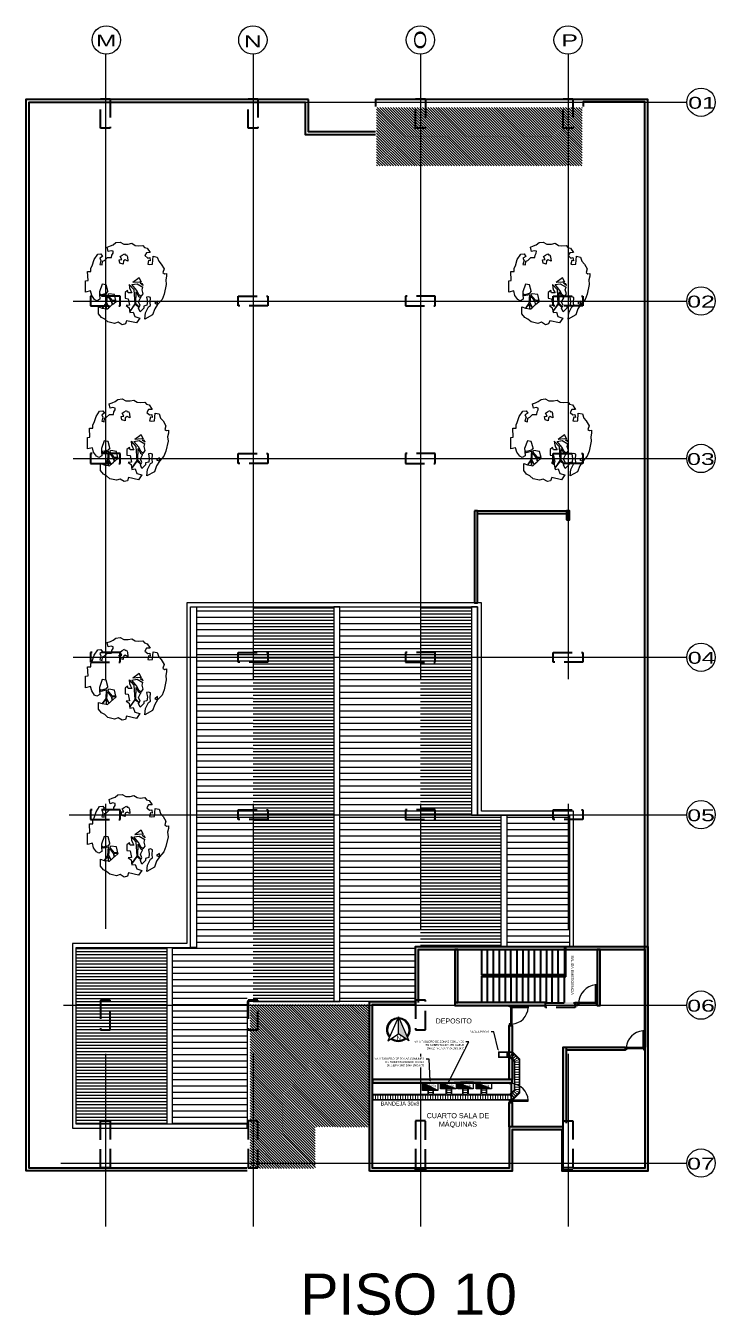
# Model space of a CAD drawing. Header units: millimetres. Extents: x -967 to 876, y -355 to 681.
# Drawn here: x 516.7 to 551.7, y -240.4 to -174.9 of the extents above; entities that cross this region are included whole.
import ezdxf
from ezdxf import colors
from ezdxf.entities.mleader import LeaderData, LeaderLine
from ezdxf.math import Vec2, Vec3

# ---------------------------------------------------------------- set-up
doc = ezdxf.new("R2010")
doc.units = ezdxf.units.MM
for name, pattern in [('Center', [50.8, 31.75, -6.35, 6.35, -6.35]), ('DASHDOT', [1, 0.5, -0.25, 0, -0.25]), ('HIDDEN', [9.525, 6.35, -3.175]), ('HIDDEN2', [4.7625, 3.175, -1.5875])]:
    doc.linetypes.add(name, pattern=pattern)
for name, color, linetype, lineweight in [('-CN-GYD-BANDEJA TIPO ESCALERA', 140, 'Continuous', 18), ('A_COLUMNAS', 8, 'Continuous', 15), ('Estructura', 8, 'Continuous', 40), ('Muro', 9, 'Continuous', 40), ('TEXTOS', 8, 'Continuous', 20), ('Textos 1', 7, 'Continuous', 25)]:
    doc.layers.add(name, color=color, linetype=linetype, lineweight=lineweight)
for name, color, linetype in [('A-HATCH CONCRETO', 8, 'Continuous'), ('A_MUEBLES FIJOS', 252, 'Continuous'), ('AMOBLAMIENTO', 8, 'Continuous'), ('CIELOS', 8, 'Continuous'), ('EJE-ESTRUCTURA', 8, 'Center'), ('NORTE', 7, 'Continuous'), ('RE60', 7, 'Continuous'), ('TB', 7, 'Continuous')]:
    doc.layers.add(name, color=color, linetype=linetype)
doc.layers.add('JCA_COTAS', color=8, linetype='Continuous', plot=False)
doc.styles.get("Standard").update_dxf_attribs({"font": 'arial.ttf'})
doc.styles.add('style2', font='arial.ttf', dxfattribs={"width": 1.5})

# ---------------------------------------------------------------- blocks, each defined once
blk = doc.blocks.new('ap-2')
for points in [[(-184.365, -96.715), (-184.25, -96.709), (-184.209, -96.782), (-184.24, -96.844), (-184.343, -96.916), (-184.457, -96.947), (-184.426, -97.071), (-184.716, -97.071), (-184.726, -97.009), (-184.954, -97.019), (-184.954, -96.936), (-185.037, -96.936), (-185.099, -96.905), (-185.254, -96.855), (-185.389, -96.763), (-185.399, -96.68), (-185.337, -96.639), (-185.295, -96.711), (-185.233, -96.68), (-185.13, -96.711), (-185.12, -96.649), (-185.213, -96.639), (-185.233, -96.587), (-185.306, -96.515), (-185.306, -96.412), (-185.367, -96.404), (-185.418, -96.373), (-185.465, -96.372), (-185.48, -96.425), (-185.461, -96.494), (-185.572, -96.521), (-185.601, -96.441), (-185.632, -96.373), (-185.685, -96.303), (-185.699, -96.195), (-185.647, -96.102), (-185.647, -95.988), (-185.668, -95.896), (-185.616, -95.813), (-185.606, -95.73), (-185.616, -95.617), (-185.564, -95.576), (-185.544, -95.503), (-185.431, -95.43), (-185.43, -95.524), (-185.357, -95.565), (-185.295, -95.493), (-185.306, -95.441), (-185.223, -95.431), (-185.233, -95.472), (-185.14, -95.493), (-185.13, -95.441), (-185.14, -95.369), (-185.34, -95.356), (-185.32, -95.251), (-185.213, -95.214), (-185.14, -95.152), (-185.016, -95.079), (-184.923, -95.11), (-184.892, -95.068), (-184.902, -95.017), (-184.83, -95.017), (-184.737, -95.037), (-184.623, -95.027), (-184.374, -95.079), (-184.24, -95.13), (-184.116, -95.244), (-184.199, -95.244), (-184.147, -95.316), (-184.116, -95.244), (-184.002, -95.316), (-183.849, -95.373), (-183.741, -95.565), (-183.901, -95.547), (-184.054, -95.471), (-184.085, -95.419), (-184.168, -95.43), (-184.292, -95.419), (-184.312, -95.471), (-184.302, -95.522), (-184.188, -95.502), (-184.095, -95.512), (-184.074, -95.595), (-184.023, -95.595), (-183.93, -95.688), (-184.023, -95.729), (-184.047, -95.713)], [(-184.678, -95.647), (-184.788, -95.708), (-184.669, -95.868)], [(-184.678, -95.647), (-184.685, -95.704), (-184.669, -95.868)], [(-184.598, -95.606), (-184.652, -95.685), (-184.648, -95.63)], [(-184.598, -95.606), (-184.602, -95.605), (-184.648, -95.63)], [(-184.619, -95.895), (-184.639, -95.763), (-184.554, -95.618)], [(-184.313, -95.655), (-184.385, -95.605), (-184.488, -95.636), (-184.554, -95.618)], [(-184.625, -95.965), (-184.533, -95.955), (-184.476, -95.932), (-184.406, -95.894), (-184.406, -95.987), (-184.468, -96.008), (-184.416, -96.069), (-184.271, -96.069), (-184.261, -95.987), (-184.095, -95.956), (-184.085, -96.038), (-184.033, -95.966), (-183.909, -95.946), (-183.919, -95.863), (-183.805, -95.822), (-183.767, -95.695), (-183.645, -95.78), (-183.702, -96.028), (-183.702, -96.028), (-183.619, -96.059), (-183.598, -96.142), (-183.661, -96.245), (-183.63, -96.338), (-183.671, -96.503), (-183.743, -96.586), (-183.743, -96.586), (-183.785, -96.668), (-183.878, -96.74), (-184.054, -96.74), (-184.023, -96.647), (-184.023, -96.646)], [(-184.625, -95.965), (-184.492, -95.843), (-184.13, -95.823)], [(-184.313, -95.655), (-184.359, -95.717), (-184.469, -95.772), (-184.619, -95.895)], [(-184.053, -95.708), (-184.139, -95.793), (-184.435, -95.789), (-184.321, -95.726), (-184.29, -95.671)], [(-184.053, -95.708), (-184.085, -95.688), (-184.178, -95.729), (-184.281, -95.677), (-184.29, -95.671)], [(-184.13, -95.823), (-183.939, -95.951)], [(-184.12, -95.809), (-184.047, -95.713)], [(-183.93, -95.949), (-184.12, -95.809)], [(-185.333, -96.19), (-185.369, -96.14), (-185.403, -96.079), (-185.373, -96.064), (-185.377, -96.03), (-185.325, -96.009), (-185.216, -95.999), (-185.251, -96.068), (-185.22, -96.112), (-185.14, -96.119), (-185.166, -96.199), (-185.252, -96.215), (-185.256, -96.146), (-185.333, -96.19)], [(-184.212, -96.3), (-184.366, -96.338), (-184.385, -96.482), (-184.386, -96.483)], [(-184.212, -96.3), (-184.221, -96.394), (-184.356, -96.508), (-184.386, -96.483)], [(-184.111, -96.39), (-184.194, -96.296), (-184.203, -96.298)], [(-184.111, -96.39), (-184.198, -96.398), (-184.203, -96.298)], [(-184.459, -96.504), (-184.617, -96.549), (-184.633, -96.647), (-184.435, -96.718), (-184.382, -96.716)], [(-184.459, -96.504), (-184.395, -96.544), (-184.36, -96.67), (-184.382, -96.716)], [(-184.365, -96.715), (-184.34, -96.678), (-184.368, -96.548), (-184.15, -96.56), (-184.023, -96.646)], [(-184.037, -96.473), (-184.15, -96.532), (-184.324, -96.516), (-184.186, -96.414), (-184.102, -96.4)], [(-184.006, -96.537), (-184.123, -96.532), (-184.032, -96.479)], [(-184.021, -96.639), (-184.123, -96.552), (-184.007, -96.549)], [(-184.037, -96.473), (-184.102, -96.4)], [(-184.006, -96.537), (-184.002, -96.513), (-184.032, -96.479)], [(-184.021, -96.639), (-184.007, -96.549)]]:
    blk.add_lwpolyline(points)
blk = doc.blocks.new('estructura cubiertas')
at = {"layer": 'EJE-ESTRUCTURA'}
for p, q in [((2115, -5855.354), (2115, -5914.914)), ((2122.5, -5855.354), (2122.5, -5914.914)), ((2131, -5855.354), (2131, -5914.914)), ((2138.498, -5855.354), (2138.498, -5914.914)), ((2138.498, -5855.354), (2138.498, -5914.914)), ((2113.405, -5857.799), (2144.533, -5857.799)), ((2113.363, -5867.899), (2144.533, -5867.899)), ((2113.363, -5875.899), (2144.533, -5875.899)), ((2113.363, -5885.999), (2144.533, -5885.999)), ((2113.163, -5893.999), (2144.533, -5893.999)), ((2112.87, -5903.674), (2144.533, -5903.674)), ((2112.731, -5911.699), (2144.533, -5911.699))]:
    blk.add_line(p, q, dxfattribs=at)
at = {"layer": 'Estructura', "linetype": 'HIDDEN2', "ltscale": 0.3}
for points in [[(2115.25, -5859.124), (2114.75, -5859.124), (2114.75, -5857.624), (2115.25, -5857.624)], [(2122.75, -5859.124), (2122.25, -5859.124), (2122.25, -5857.624), (2122.75, -5857.624)], [(2131.25, -5859.124), (2130.75, -5859.124), (2130.75, -5857.624), (2131.25, -5857.624)], [(2138.748, -5859.124), (2138.248, -5859.124), (2138.248, -5857.624), (2138.748, -5857.624)], [(2114.25, -5867.649), (2114.25, -5868.149), (2115.75, -5868.149), (2115.75, -5867.649)], [(2123.25, -5867.649), (2123.25, -5868.149), (2121.75, -5868.149), (2121.75, -5867.649)], [(2130.25, -5867.649), (2130.25, -5868.149), (2131.75, -5868.149), (2131.75, -5867.649)], [(2139.248, -5867.649), (2139.248, -5868.149), (2137.748, -5868.149), (2137.748, -5867.649)], [(2114.25, -5875.649), (2114.25, -5876.149), (2115.75, -5876.149), (2115.75, -5875.649)], [(2123.25, -5875.649), (2123.25, -5876.149), (2121.75, -5876.149), (2121.75, -5875.649)], [(2130.25, -5875.649), (2130.25, -5876.149), (2131.75, -5876.149), (2131.75, -5875.649)], [(2139.248, -5875.649), (2139.248, -5876.149), (2137.748, -5876.149), (2137.748, -5875.649)], [(2114.25, -5885.749), (2114.25, -5886.249), (2115.75, -5886.249), (2115.75, -5885.749)], [(2123.25, -5885.749), (2123.25, -5886.249), (2121.75, -5886.249), (2121.75, -5885.749)], [(2130.25, -5885.749), (2130.25, -5886.249), (2131.75, -5886.249), (2131.75, -5885.749)], [(2139.248, -5885.749), (2139.248, -5886.249), (2137.748, -5886.249), (2137.748, -5885.749)], [(2114.25, -5893.749), (2114.25, -5894.249), (2115.75, -5894.249), (2115.75, -5893.749)], [(2123.25, -5893.749), (2123.25, -5894.249), (2121.75, -5894.249), (2121.75, -5893.749)], [(2130.25, -5893.749), (2130.25, -5894.249), (2131.75, -5894.249), (2131.75, -5893.749)], [(2139.248, -5893.749), (2139.248, -5894.249), (2137.748, -5894.249), (2137.748, -5893.749)], [(2115.25, -5904.924), (2115.25, -5903.424), (2114.75, -5903.424), (2114.75, -5904.924)], [(2122.75, -5904.924), (2122.75, -5903.424), (2122.25, -5903.424), (2122.25, -5904.924)], [(2131.25, -5904.924), (2131.25, -5903.424), (2130.75, -5903.424), (2130.75, -5904.924)], [(2137.353, -5903.556), (2138.853, -5903.556), (2138.853, -5903.791), (2137.353, -5903.791)], [(2115.25, -5909.549), (2115.25, -5911.949), (2114.75, -5911.949), (2114.75, -5909.549)], [(2122.25, -5909.549), (2122.25, -5911.949), (2122.75, -5911.949), (2122.75, -5909.549)], [(2130.75, -5909.549), (2130.75, -5911.949), (2131.25, -5911.949), (2131.25, -5909.549)], [(2138.248, -5911.949), (2138.248, -5909.549), (2138.748, -5909.549), (2138.748, -5911.949)]]:
    blk.add_lwpolyline(points, close=True, dxfattribs=at)
at = {"layer": 'JCA_COTAS', "linetype": 'Continuous'}
for centre in [(2115.048, -5854.634), (2122.49, -5854.634), (2131, -5854.634), (2138.501, -5854.634), (2145.253, -5857.799), (2145.253, -5867.899), (2145.253, -5875.899), (2145.253, -5885.999), (2145.253, -5893.999), (2145.253, -5903.674), (2145.253, -5911.699)]:
    blk.add_circle(centre, 0.72, dxfattribs=at)
at = {"layer": 'JCA_COTAS', "linetype": 'Continuous', "style": 'style2', "width": 1.5}
for s, height, rotation, p in [('M', 0.603, 0.02931, (2114.513, -5854.964)), ('N', 0.603, 0.02931, (2122.032, -5855.005)), ('O', 0.603, 90.02931, (2131.289, -5855.124)), ('P', 0.603, 0.02931, (2138.156, -5854.954)), ('01', 0.6031, 0.02931, (2144.602, -5858.129)), ('02', 0.6031, 0.02931, (2144.549, -5868.229)), ('03', 0.6031, 0.02931, (2144.542, -5876.229)), ('04', 0.6031, 0.02931, (2144.58, -5886.329)), ('05', 0.6031, 0.02931, (2144.552, -5894.329)), ('06', 0.6031, 0.02931, (2144.551, -5904.004)), ('07', 0.6031, 0.02931, (2144.545, -5912.029))]:
    blk.add_text(s, height=height, rotation=rotation, dxfattribs=at).set_placement(p)
blk = doc.blocks.new('A$C0e50cede')
at = {"layer": 'A-HATCH CONCRETO'}
h = blk.add_hatch(dxfattribs=at)
h.set_pattern_fill('ANSI31', color=256, scale=0.03, angle=228.084, style=0)
h.set_pattern_definition([(315, (761.06406, 1211.68237), (0.067351921, 0.067351921), [])])
h.paths.add_polyline_path([(28.253, 56.854), (28.253, 53.879), (17.817, 53.879), (17.817, 56.854)])
at = {"layer": 'A-HATCH CONCRETO', "ltscale": 0.01}
h = blk.add_hatch(dxfattribs=at)
h.set_pattern_fill('ANSI31', color=256, scale=0.1, angle=135)
h.set_pattern_definition([(180, (-2328.73747, 5989.79684), (-3e-17, -0.3175), [])])
h.paths.add_polyline_path([(7.459, 5.185), (11.244, 5.185), (11.244, 11.745), (11.544, 11.745), (11.544, 31.477), (8.671, 31.448), (8.672, 14.169), (7.458, 14.17)])
h = blk.add_hatch(dxfattribs=at)
h.set_pattern_fill('ANSI31', color=256, scale=0.05, angle=135)
h.set_pattern_definition([(180, (-2317.75272, 5989.79613), (-1e-17, -0.15875), [])])
h.paths.add_polyline_path([(11.545, 11.422), (15.649, 11.422), (15.648, 31.476), (11.544, 31.476)])
h = blk.add_hatch(dxfattribs=at)
h.set_pattern_fill('ANSI31', color=256, scale=0.1, angle=135)
h.set_pattern_definition([(180, (-2297.22325, 5989.79684), (-3e-17, -0.3175), [])])
h.paths.add_polyline_path([(15.949, 11.423), (19.794, 11.423), (19.796, 14.227), (20.047, 14.227), (20.043, 31.476), (15.948, 31.477)])
h = blk.add_hatch(dxfattribs=at)
h.set_pattern_fill('ANSI31', color=256, scale=0.05, angle=135)
h.set_pattern_definition([(180, (-2310.95681, 5989.79684), (-1e-17, -0.15875), [])])
h.paths.add_polyline_path([(20.044, 14.226), (24.138, 14.226), (24.139, 20.898), (22.645, 20.898), (22.645, 31.476), (20.044, 31.477)])
h = blk.add_hatch(dxfattribs=at)
h.set_pattern_fill('ANSI31', color=256, scale=0.1, angle=135)
h.set_pattern_definition([(180, (-2290.2291, 5989.79684), (-3e-17, -0.3175), [])])
h.paths.add_polyline_path([(24.44, 14.225), (27.618, 14.224), (27.615, 20.897), (24.437, 20.898)])
h = blk.add_hatch(dxfattribs=at)
h.set_pattern_fill('ANSI31', color=256, scale=0.05, angle=135)
h.set_pattern_definition([(180, (-2325.1799, 5972.49), (-1e-17, -0.15875), [])])
h.paths.add_polyline_path([(2.566, 5.184), (7.159, 5.184), (7.158, 14.17), (2.564, 14.17)])
h = blk.add_hatch(color=256, dxfattribs=at)
h.dxf.hatch_style = 1
h.paths.add_polyline_path([(31.595, 14.224), (19.796, 14.224), (19.794, 11.423), (17.452, 11.423), (17.452, 2.803), (24.696, 2.803), (24.696, 4.899), (27.241, 4.899), (27.241, 2.798), (31.595, 2.798)])
h.paths.add_polyline_path([(31.445, 2.948), (27.791, 2.948), (27.791, 2.848), (27.291, 2.848), (27.291, 5.049), (24.546, 5.049), (24.546, 2.953), (20.294, 2.953), (20.294, 2.849), (19.794, 2.848), (19.794, 2.953), (17.602, 2.953), (17.602, 11.273), (19.794, 11.273), (19.794, 11.373), (19.944, 11.373), (19.946, 14.074), (29.027, 14.074), (29.027, 11.221), (29.179, 11.221), (29.179, 14.074), (31.445, 14.074)], flags=16)
h.paths.add_polyline_path([(27.791, 9.972), (27.791, 8.953), (27.791, 8.8), (18.04, 8.8), (18.04, 8.953), (27.639, 8.953), (27.639, 9.972)], flags=0)
h.paths.add_polyline_path([(26.396, 11.374), (26.396, 11.221), (21.791, 11.221), (21.791, 11.374), (21.791, 13.877), (21.943, 13.877), (21.943, 11.374)], flags=0)
h.paths.add_polyline_path([(31.333, 7.105), (31.333, 6.953), (28.691, 6.953), (28.691, 7.105)], flags=0)
h.paths.add_polyline_path([(27.791, 7.102), (27.791, 5.248), (27.639, 5.248), (27.639, 7.102)], flags=0)
h = blk.add_hatch(color=256, dxfattribs=at)
h.dxf.hatch_style = 1
h.paths.add_polyline_path([(28.021, 11.221), (28.021, 11.374), (21.791, 11.374), (21.791, 11.221)])
h.paths.add_polyline_path([(21.943, 14.074), (21.791, 14.074), (21.791, 11.374), (21.943, 11.374)])
h.paths.add_polyline_path([(17.602, 7.453), (17.602, 7.3), (24.698, 7.3), (24.698, 7.453)])
h.paths.add_polyline_path([(24.698, 7.453), (24.546, 7.453), (24.546, 10.213), (24.698, 10.213)])
h.paths.add_polyline_path([(30.437, 9.105), (30.437, 8.953), (27.444, 8.953), (27.444, 5.248), (27.291, 5.248), (27.291, 9.105)])
h.paths.add_polyline_path([(24.698, 5.049), (24.546, 5.049), (24.546, 6.3), (24.698, 6.3)])
at = {"layer": 'A-HATCH CONCRETO'}
h = blk.add_hatch(dxfattribs=at)
h.set_pattern_fill('ANSI31', color=256, scale=0.03, angle=228.084, style=0)
h.set_pattern_definition([(315, (750.21317, 1166.05122), (0.067351921, 0.067351921), [])])
h.paths.add_polyline_path([(17.452, 11.273), (17.452, 5.047), (14.703, 5.048), (14.706, 2.941), (11.395, 2.94), (11.394, 11.273)])
at = {"layer": 'A_MUEBLES FIJOS', "linetype": 'HIDDEN'}
for points in [[(28.925, 11.374), (28.976, 11.374), (28.976, 12.272), (28.925, 12.272)], [(24.685, 11.108), (24.685, 11.165), (25.522, 11.165), (25.522, 11.108)], [(31.332, 9.092), (31.388, 9.092), (31.388, 9.929), (31.332, 9.929)], [(24.685, 6.414), (24.685, 6.357), (25.522, 6.357), (25.522, 6.414)]]:
    blk.add_lwpolyline(points, close=True, dxfattribs=at)
at = {"layer": 'A_MUEBLES FIJOS'}
for centre, radius, start, end in [((29.061, 11.295), 0.987, 97.89449, 175.43143), ((24.614, 11.178), 0.91, 274.45777, 355.59559), ((31.402, 9.021), 0.91, 94.40441, 175.54223), ((24.614, 6.344), 0.91, 4.40441, 85.54223)]:
    blk.add_arc(centre, radius, start, end, dxfattribs=at)
at = {"layer": 'AMOBLAMIENTO'}
for points in [[(24.628, 11.165), (24.628, 11.15), (24.559, 11.15), (24.559, 11.207), (24.685, 11.207), (24.685, 11.165)], [(24.671, 11.221), (24.671, 11.207), (24.573, 11.207), (24.573, 11.221)], [(28.027, 11.361), (28.039, 11.361), (28.039, 11.274), (28.027, 11.274)], [(28.077, 11.323), (28.09, 11.323), (28.09, 11.261), (28.039, 11.261), (28.039, 11.374), (28.077, 11.374)], [(28.976, 11.323), (28.963, 11.323), (28.963, 11.261), (29.014, 11.261), (29.014, 11.374), (28.976, 11.374)], [(29.027, 11.361), (29.014, 11.361), (29.014, 11.274), (29.027, 11.274)], [(24.628, 10.27), (24.628, 10.284), (24.559, 10.284), (24.559, 10.228), (24.685, 10.228), (24.685, 10.27)], [(24.671, 10.213), (24.671, 10.228), (24.573, 10.228), (24.573, 10.213)], [(30.437, 9.078), (30.451, 9.078), (30.451, 8.98), (30.437, 8.98)], [(30.494, 9.035), (30.508, 9.035), (30.508, 8.966), (30.451, 8.966), (30.451, 9.092), (30.494, 9.092)], [(31.388, 9.035), (31.374, 9.035), (31.374, 8.966), (31.431, 8.966), (31.431, 9.092), (31.388, 9.092)], [(31.445, 9.078), (31.431, 9.078), (31.431, 8.98), (31.445, 8.98)], [(24.628, 7.251), (24.628, 7.237), (24.559, 7.237), (24.559, 7.294), (24.685, 7.294), (24.685, 7.251)], [(24.671, 7.308), (24.671, 7.294), (24.573, 7.294), (24.573, 7.308)], [(24.628, 6.357), (24.628, 6.371), (24.559, 6.371), (24.559, 6.314), (24.685, 6.314), (24.685, 6.357)], [(24.671, 6.3), (24.671, 6.314), (24.573, 6.314), (24.573, 6.3)]]:
    blk.add_lwpolyline(points, dxfattribs=at)
for points in [[(24.628, 11.165), (24.685, 11.165), (24.685, 10.27), (24.628, 10.27)], [(28.976, 11.323), (28.976, 11.374), (28.077, 11.374), (28.077, 11.323)], [(31.388, 9.035), (31.388, 9.092), (30.494, 9.092), (30.494, 9.035)], [(24.628, 6.357), (24.685, 6.357), (24.685, 7.251), (24.628, 7.251)]]:
    blk.add_lwpolyline(points, close=True, dxfattribs=at)
at = {"layer": 'CIELOS', "ltscale": 0.01}
for points in [[(11.244, 5.185), (2.565, 5.185), (2.565, 14.17), (8.371, 14.17), (8.371, 31.477), (22.945, 31.477), (22.945, 20.898), (27.617, 20.898), (27.616, 14.224), (27.816, 14.224), (27.817, 21.098), (23.145, 21.098), (23.145, 31.677), (8.171, 31.677), (8.171, 14.37), (2.365, 14.37), (2.365, 4.985), (11.244, 4.985), (11.244, 5.185)], [(7.158, 14.17), (7.159, 5.185)], [(7.459, 5.185), (7.458, 14.17)], [(27.616, 14.224), (19.796, 14.227), (19.794, 11.423), (11.244, 11.422), (11.244, 5.185)]]:
    blk.add_lwpolyline(points, dxfattribs=at)
for points in [[(8.371, 31.477), (8.671, 31.477), (8.672, 14.169), (8.372, 14.169)], [(15.949, 31.476), (15.649, 31.476), (15.649, 11.422), (15.949, 11.422)], [(22.945, 31.476), (22.645, 31.476), (22.645, 20.898), (22.945, 20.898)], [(24.139, 20.898), (24.439, 20.898), (24.438, 14.226), (24.138, 14.226)]]:
    blk.add_lwpolyline(points, close=True, dxfattribs=at)
at = {"layer": 'Muro', "linetype": 'HIDDEN'}
for p, q in [((23.141, 14.074), (23.141, 12.774)), ((23.441, 14.074), (23.441, 12.774)), ((23.741, 14.074), (23.741, 12.774)), ((24.041, 14.074), (24.041, 12.774)), ((24.341, 14.074), (24.341, 12.774)), ((24.641, 12.774), (24.641, 14.074)), ((24.941, 14.074), (24.941, 12.774)), ((25.241, 14.074), (25.241, 12.774)), ((25.541, 14.074), (25.541, 12.774)), ((25.841, 12.774), (25.841, 14.074)), ((26.141, 14.074), (26.141, 12.774)), ((26.441, 14.074), (26.441, 12.774)), ((26.741, 14.074), (26.741, 12.774)), ((27.041, 12.774), (27.041, 14.074)), ((27.377, 12.724), (27.377, 14.222)), ((27.427, 12.674), (27.427, 14.222)), ((27.427, 12.674), (23.119, 12.674)), ((27.341, 12.774), (23.138, 12.774)), ((23.141, 12.674), (23.141, 11.374)), ((27.377, 12.724), (23.144, 12.725)), ((23.441, 12.674), (23.441, 11.374)), ((23.741, 12.674), (23.741, 11.374)), ((24.041, 12.674), (24.041, 11.374)), ((24.041, 12.674), (24.041, 11.374)), ((24.341, 12.674), (24.341, 11.374)), ((24.641, 12.674), (24.641, 11.374)), ((24.941, 11.374), (24.941, 12.674)), ((25.241, 11.374), (25.241, 12.674)), ((25.541, 11.374), (25.541, 12.674)), ((25.841, 12.674), (25.841, 11.374)), ((26.141, 11.374), (26.141, 12.674)), ((26.441, 11.374), (26.441, 12.674)), ((26.741, 11.374), (26.741, 12.674)), ((27.041, 12.674), (27.042, 11.373)), ((27.341, 12.674), (27.341, 11.374))]:
    blk.add_line(p, q, dxfattribs=at)
at = {"layer": 'Muro'}
for points in [[(14.359, 57.254), (0, 57.254), (0, 2.829), (11.245, 2.83)], [(17.767, 55.458), (14.209, 55.458), (14.209, 57.104), (0.15, 57.104), (0.15, 2.979), (11.245, 2.98)], [(17.767, 55.608), (14.359, 55.608), (14.359, 57.254)], [(31.595, 9.098), (31.595, 57.254), (17.767, 57.254), (17.767, 56.904)], [(31.445, 9.098), (31.445, 57.132), (28.303, 57.132), (28.303, 56.904)]]:
    blk.add_lwpolyline(points, dxfattribs=at)
for points in [[(22.794, 36.353), (22.795, 31.677), (22.945, 31.677), (22.944, 36.353)], [(22.945, 36.353), (27.466, 36.353), (27.466, 36.203), (22.945, 36.203)], [(27.466, 35.903), (27.616, 35.903), (27.616, 36.353), (27.466, 36.353)]]:
    blk.add_lwpolyline(points, close=True, dxfattribs=at)
at = {"layer": 'Muro', "ltscale": 0.01}
for points in [[(17.452, 2.803), (17.452, 11.423), (19.794, 11.423), (19.796, 14.224), (31.595, 14.224), (31.595, 2.798), (27.241, 2.798), (27.241, 4.899), (24.696, 4.899), (24.696, 2.803)], [(29.179, 14.074), (29.027, 14.074), (29.027, 11.221), (29.179, 11.221)], [(27.896, 11.221), (27.896, 11.374), (28.021, 11.374), (28.021, 11.221)], [(24.698, 7.453), (24.546, 7.453), (24.546, 10.213), (24.698, 10.213)], [(17.602, 7.453), (17.602, 7.3), (24.698, 7.3), (24.698, 7.453)], [(24.698, 5.049), (24.546, 5.049), (24.546, 6.3), (24.698, 6.3)]]:
    blk.add_lwpolyline(points, close=True, dxfattribs=at)
for points in [[(19.944, 11.373), (19.946, 14.074), (31.445, 14.074), (31.445, 2.948), (27.791, 2.948)], [(21.791, 11.374), (21.943, 11.374), (21.943, 14.074), (21.791, 14.074)], [(21.791, 14.074), (21.791, 11.221), (26.396, 11.221)], [(27.791, 2.848), (27.291, 2.848), (27.291, 5.049), (24.546, 5.049), (24.546, 2.953), (20.294, 2.953), (20.294, 2.849), (19.794, 2.848), (19.794, 2.953), (17.602, 2.953), (17.602, 11.273), (19.794, 11.273), (19.794, 11.373)], [(26.396, 11.374), (21.791, 11.374)], [(27.291, 5.248), (27.291, 9.105), (27.444, 9.105), (27.444, 5.248)], [(27.444, 9.105), (30.437, 9.105), (30.437, 8.953), (27.444, 8.953)]]:
    blk.add_lwpolyline(points, dxfattribs=at)
at = {"layer": 'JCA_COTAS', "xscale": 2, "yscale": 2, "zscale": 2, "rotation": 270.0000001197043}
for p in [(197.178, -321.389), (218.675, -321.389), (197.277, -329.355), (218.774, -329.355), (197.178, -341.484), (197.277, -349.45)]:
    blk.add_blockref('ap-2', p, dxfattribs=at)
at = {"layer": 'Muro', "linetype": 'HIDDEN'}
blk.add_blockref('estructura cubiertas', (-2110.957, 5914.914), dxfattribs=at)
blk = doc.blocks.new('TB')
at = {"layer": 'TB'}
h = blk.add_hatch(color=256, dxfattribs=at)
h.dxf.hatch_style = 1
h.paths.add_polyline_path([(0.156, 0), (-0.156, 0.156), (-0.156, 0)])
blk.add_lwpolyline([(-0.156, 0.156), (0.156, 0.156), (0.156, 0), (-0.156, 0)], close=True, dxfattribs=at)
blk.add_lwpolyline([(0.156, 0), (-0.156, 0.156)], dxfattribs=at)
blk = doc.blocks.new('A$Cf847e5f9')
h = blk.add_hatch(color=256)
h.dxf.hatch_style = 1
h.paths.add_polyline_path([(-0.9, 0.9), (-0.5, 2, -0.58483), (6.6, 18), (7.1, 19.1, 0.618991)])
h.paths.add_polyline_path([(15.6, 2), (16.1, 0.9, 0.618991), (8.1, 19.1), (8.5, 18, -0.58483)])
at = {"true_color": 0x636466}
h = blk.add_hatch(color=251, dxfattribs=at)
h.dxf.hatch_style = 1
h.paths.add_polyline_path([(7.6, 4.1), (17.6, -2.4), (7.6, 20.2)])
h = blk.add_hatch(color=256)
h.dxf.hatch_style = 1
h.paths.add_polyline_path([(1.4, 0.1), (0.5, -0.5, 0.361596), (14.7, -0.5), (13.8, 0.1, -0.344197)])
for points in [[(-2.4, -2.4), (7.6, 4.1)], [(17.6, -2.4), (7.6, 4.1)]]:
    blk.add_lwpolyline(points)
at = {"layer": 'NORTE'}
for q in [(-2.4, -2.4), (17.6, -2.4)]:
    blk.add_line((7.6, 20.2), q, dxfattribs=at)
blk.add_lwpolyline([(7.6, 4.1), (7.6, 20.2)], dxfattribs=at)
for radius, start, end in [(11.1, 92.5879, 219.6164), (10.1, 95.4614, 216.7429), (11.1, 320.3836, 87.4121), (10.1, 323.2571, 84.5386), (10.1, 232.0134, 307.9866), (11.1, 230.2404, 309.7596)]:
    blk.add_arc((7.6, 8), radius, start, end, dxfattribs=at)
at = {"layer": 'NORTE', "insert": (5.9, 2.4), "char_height": 4, "attachment_point": 1}
blk.add_mtext_dynamic_manual_height_columns('N', width=1.323, gutter_width=12.5, heights=[0], dxfattribs=at)

msp = doc.modelspace()

# ---------------------------------------------------------------- hatches: boundary and pattern name
at = {"layer": '-CN-GYD-BANDEJA TIPO ESCALERA'}
h = msp.add_hatch(dxfattribs=at)
h.set_pattern_fill('ANSI31', color=1, scale=0.04, angle=-45)
h.set_pattern_definition([(360, (764.30833, 286.41332), (2e-17, 0.127), [])])
h.paths.add_polyline_path([(541.523, -229.001), (541.743, -229.001), (541.743, -227.515), (541.523, -227.515)])
h = msp.add_hatch(dxfattribs=at)
h.set_pattern_fill('ANSI31', color=1, scale=0.04, angle=45)
h.set_pattern_definition([(90, (764.30833, 286.41332), (-0.127, 2e-17), [])])
h.paths.add_polyline_path([(534.327, -229.23), (534.327, -229.45), (541.295, -229.45), (541.295, -229.23)])
h = msp.add_hatch(dxfattribs=at)
h.set_pattern_fill('ANSI31', color=1, scale=0.04, angle=-45)
h.paths.add_polyline_path([(537.357, -228.913), (537.138, -228.913), (537.138, -229.19), (537.357, -229.19)])
h.paths.add_polyline_path([(538.282, -228.913), (538.062, -228.913), (538.062, -229.19), (538.282, -229.19)])
h.paths.add_polyline_path([(539.124, -228.913), (538.904, -228.913), (538.904, -229.19), (539.124, -229.19)])
h = msp.add_hatch(dxfattribs=at)
h.set_pattern_fill('ANSI31', color=1, scale=0.04, angle=-45)
h.paths.add_polyline_path([(540.061, -228.913), (539.841, -228.913), (539.841, -229.19), (540.061, -229.19)])

# ---------------------------------------------------------------- linework, layer by layer
at = {"layer": '-CN-GYD-BANDEJA TIPO ESCALERA', "lineweight": 13}
for p, q in [((541.153, -227.052, 0), (541.153, -227.027, 0)), ((541.153, -227.327, 0), (541.153, -227.302, 0)), ((541.295, -227.287, 0), (541.386, -227.067, 0))]:
    msp.add_line(p, q, dxfattribs=at)
at = {"layer": '-CN-GYD-BANDEJA TIPO ESCALERA', "color": 1}
for p, q in [((541.523, -227.515, 0), (541.743, -227.424, 0)), ((541.295, -229.23, 0), (541.386, -229.45, 0)), ((541.523, -229.001, 0), (541.743, -229.092, 0))]:
    msp.add_line(p, q, dxfattribs=at)
at = {"layer": '-CN-GYD-BANDEJA TIPO ESCALERA', "color": 1, "elevation": 0}
for points in [[(541.224, -227.287), (541.224, -227.067)], [(541.352, -227.344), (541.482, -227.163)], [(541.565, -227.246), (541.409, -227.401)], [(541.653, -227.335), (541.468, -227.46)], [(534.327, -229.23), (534.327, -229.45)], [(537.098, -228.991), (537.098, -229.19)], [(537.138, -228.992), (537.138, -229.19)], [(537.138, -229.19), (537.357, -229.19)], [(537.357, -228.991), (537.357, -229.19)], [(537.397, -228.992), (537.397, -229.19)], [(538.022, -229.19), (537.397, -229.19)], [(538.022, -228.914), (538.022, -229.19)], [(538.062, -228.914), (538.062, -229.19)], [(538.282, -229.19), (538.062, -229.19)], [(538.282, -228.913), (538.282, -229.19)], [(538.322, -228.913), (538.322, -229.19)], [(538.864, -229.19), (538.322, -229.19)], [(538.864, -228.914), (538.864, -229.19)], [(538.904, -228.914), (538.904, -229.19)], [(539.124, -229.19), (538.904, -229.19)], [(539.124, -228.913), (539.124, -229.19)], [(539.164, -228.913), (539.164, -229.19)], [(539.801, -229.19), (539.164, -229.19)], [(539.801, -228.913), (539.801, -229.19)], [(539.841, -228.913), (539.841, -229.19)], [(540.061, -229.19), (539.841, -229.19)], [(540.061, -228.912), (540.061, -229.19)], [(540.101, -228.912), (540.101, -229.19)], [(541.35, -229.174), (541.481, -229.354)], [(541.409, -229.115), (541.565, -229.271)], [(541.646, -229.189), (541.469, -229.056)]]:
    msp.add_lwpolyline(points, dxfattribs=at)

# ---------------------------------------------------------------- block references
at = {"layer": 'NORTE', "xscale": 0.05402703894158428, "yscale": 0.05402703894158428, "zscale": 0.5402703894158427}
msp.add_blockref('A$Cf847e5f9', (535.196, -226.339), dxfattribs=at)
at = {"layer": 'TB', "xscale": 2.5, "zscale": 1.5}
for p, yscale in [((537.23, -228.991, 0), 2.5), ((538.146, -228.913, 0), 2), ((539.02, -228.913, 0), 2), ((539.95, -228.913, 0), 2)]:
    msp.add_blockref('TB', p, dxfattribs=dict(at, yscale=yscale))

# ---------------------------------------------------------------- texts
at = {"layer": 'A_COLUMNAS', "linetype": 'DASHDOT', "ltscale": 30, "insert": (544.515, -221.242), "char_height": 0.13, "attachment_point": 1, "rotation": 270}
msp.add_mtext_dynamic_manual_height_columns('\\pxqc;{\\H1.0417x;SALIDA EMERGENCIA}', width=3.7909, gutter_width=2.5, heights=[0], dxfattribs=at)
at = {"layer": 'A_COLUMNAS', "linetype": 'DASHDOT', "ltscale": 30, "insert": (536.738, -230.145), "char_height": 0.25, "attachment_point": 1}
msp.add_mtext_dynamic_manual_height_columns('\\pxqc;{\\H1.0417x;CUARTO SALA DE MÁQUINAS}', width=3.7909, gutter_width=2.5, heights=[0], dxfattribs=at)
at = {"layer": 'RE60', "insert": (521.263, -234.83), "char_height": 2, "attachment_point": 1}
msp.add_mtext_dynamic_manual_height_columns('\\pxqc;{\\H1.0417x;\\C6;\\P\\C256;PISO 10}', width=29.72935, gutter_width=2.5, heights=[0], dxfattribs=at)
at = {"layer": 'TEXTOS'}
msp.add_text('DEPOSITO', height=0.2537, rotation=0.06686, dxfattribs=at).set_placement((537.509, -225.593))
at = {"layer": 'Textos 1', "color": 42, "true_color": 0xdd8108, "char_height": 0.07, "attachment_point": 1}
for s, insert in [('\\pxqc;{\\fArial|b1|i0|c0|p34;TABLERO CUARTO DE MAQUINAS}', (536.814, -228.623, 0)), ('\\pxqc;{\\fArial|b1|i0|c0|p34;TABLERO ASCENSOR}', (537.725, -228.623, 0)), ('\\pxqc;{\\fArial|b1|i0|c0|p34;TABLERO ASCENSOR}', (538.603, -228.623, 0)), ('\\pxqc;{\\fArial|b1|i0|c0|p34;TABLERO ASCENSOR}', (539.524, -228.623, 0))]:
    msp.add_mtext_dynamic_manual_height_columns(s, width=0.84085, gutter_width=0.325, heights=[0], dxfattribs=dict(at, insert=insert))
at = {"layer": 'Textos 1', "insert": (534.705, -229.564), "char_height": 0.2, "width": 4.25953, "attachment_point": 1}
msp.add_mtext('BANDEJA 30x8 ', dxfattribs=at)

# ---------------------------------------------------------------- next in the draw order: leaders
at = {"color": 7, "lineweight": 0}
ml = msp.add_multileader_mtext('Standard', dxfattribs=at)
ml.set_content('BAJA A PISO 9', color=7)
ml.set_leader_properties()
ml.build(insert=Vec2(0, 0))
ml.multileader.update_dxf_attribs({"arrow_head_size": 0.1})
ctx = ml.context
ctx.base_point, ctx.char_height, ctx.arrow_head_size, ctx.landing_gap_size, ctx.plane_origin = Vec3(539.16, -226.016, 0), 0.1, 0.1, 0.1, Vec3(544.215, -220.444, 0)
ctx.text_align_type = 2
notes = []
notes.append((ctx, [(1, (1, 1, 0), (540.462, -226.016, 0), (-1, 0), 0.148, [(0, [(540.693, -227.027, 0)], 0, [])])]))
ctx.mtext.insert, ctx.mtext.width, ctx.mtext.alignment, ctx.mtext.flow_direction = Vec3(540.214, -225.965, 0), 1.93079, 3, 5
ctx.mtext.has_bg_fill, ctx.mtext.bg_color, ctx.mtext.bg_scale_factor, ctx.mtext.bg_transparency, ctx.mtext.use_window_bg_color = 1, -1027028792, 1.5, 0, 1
for ctx, leaders in notes:
    for number, flags, end, landing, length, lines in leaders:
        leader = LeaderData()
        leader.index, (leader.has_last_leader_line, leader.has_dogleg_vector, leader.attachment_direction) = number, flags
        leader.last_leader_point, leader.dogleg_vector, leader.dogleg_length = Vec3(end), Vec3(landing), length
        for number, points, colour, breaks in lines:
            line = LeaderLine()
            line.index, line.vertices, line.color, line.breaks = number, Vec3.list(points), colors.encode_raw_color(colour), breaks
            leader.lines.append(line)
        ctx.leaders.append(leader)

# ---------------------------------------------------------------- next in the draw order: hatches: boundary and pattern name
at = {"layer": '-CN-GYD-BANDEJA TIPO ESCALERA'}
h = msp.add_hatch(dxfattribs=at)
h.set_pattern_fill('ANSI32', color=256, scale=9, angle=-45)
h.set_pattern_definition([(360, (789.33, 1235.86), (2e-14, 85.725), []), (360, (817.905, 1207.29), (2e-14, 85.725), [])])
h.paths.add_polyline_path([(541.113, -227.067), (541.113, -227.287), (540.733, -227.287), (540.733, -227.067)])

# ---------------------------------------------------------------- next in the draw order: linework, layer by layer
at = {"layer": '-CN-GYD-BANDEJA TIPO ESCALERA', "color": 1, "elevation": 0}
for points in [[(537.098, -229.19), (534.287, -229.19), (534.287, -229.49), (541.153, -229.49), (541.403, -229.49), (541.783, -229.109), (541.783, -228.86), (541.783, -227.657), (541.783, -227.408), (541.403, -227.027), (541.153, -227.027)], [(541.153, -227.287), (541.295, -227.287), (541.523, -227.515), (541.523, -227.657), (541.523, -228.86), (541.523, -229.001), (541.295, -229.23), (541.153, -229.23), (534.327, -229.23), (534.327, -229.45), (541.153, -229.45), (541.386, -229.45), (541.743, -229.092), (541.743, -228.86), (541.743, -227.657), (541.743, -227.424), (541.386, -227.067), (541.153, -227.067)], [(541.153, -227.327), (541.278, -227.327), (541.483, -227.532), (541.483, -227.657), (541.483, -228.86), (541.483, -228.985), (541.278, -229.19), (541.153, -229.19), (540.101, -229.19)]]:
    msp.add_lwpolyline(points, dxfattribs=at)
for points in [[(541.153, -227.027), (541.153, -227.327), (540.693, -227.327), (540.693, -227.027)], [(541.113, -227.067), (541.113, -227.287), (540.733, -227.287), (540.733, -227.067)]]:
    msp.add_lwpolyline(points, close=True, dxfattribs=at)

# ---------------------------------------------------------------- next in the draw order: block references
at = {"layer": 'Estructura'}
msp.add_blockref('A$C0e50cede', (516.685, -235.901, 0), dxfattribs=at)

# ---------------------------------------------------------------- next in the draw order: leaders
at = {"color": 7, "lineweight": 0}
ml = msp.add_multileader_mtext('Standard', dxfattribs=at)
ml.set_content('VA A TABLERO DE ZONAS COMUNES EN SUBESTACION EN CABLE 3No.6(F)+1NO.6(N)+1NO.6(T)  ', color=7)
ml.set_leader_properties()
ml.build(insert=Vec2(0, 0))
ml.multileader.update_dxf_attribs({"dogleg_length": 0.148, "arrow_head_size": 0.1})
ctx = ml.context
ctx.base_point, ctx.char_height, ctx.arrow_head_size, ctx.landing_gap_size, ctx.plane_origin = Vec3(534.311, -227.4, 0), 0.1, 0.1, 0.1, Vec3(543.738, -221.613, 0)
ctx.text_align_type = 2
notes = []
notes.append((ctx, [(1, (1, 1, 0), (537.166, -227.4, 0), (-1, 0), 0.148, [(0, [(537.23, -228.601, 0)], 0, [])])]))
ctx.mtext.insert, ctx.mtext.width, ctx.mtext.alignment, ctx.mtext.flow_direction = Vec3(536.918, -227.336, 0), 2.50878, 3, 5
ctx.mtext.has_bg_fill, ctx.mtext.bg_color, ctx.mtext.bg_scale_factor, ctx.mtext.bg_transparency, ctx.mtext.use_window_bg_color = 1, -1027028792, 1.5, 0, 1
for ctx, leaders in notes:
    for number, flags, end, landing, length, lines in leaders:
        leader = LeaderData()
        leader.index, (leader.has_last_leader_line, leader.has_dogleg_vector, leader.attachment_direction) = number, flags
        leader.last_leader_point, leader.dogleg_vector, leader.dogleg_length = Vec3(end), Vec3(landing), length
        for number, points, colour, breaks in lines:
            line = LeaderLine()
            line.index, line.vertices, line.color, line.breaks = number, Vec3.list(points), colors.encode_raw_color(colour), breaks
            leader.lines.append(line)
        ctx.leaders.append(leader)

# ---------------------------------------------------------------- next in the draw order: leaders
ml = msp.add_multileader_mtext('Standard', dxfattribs=at)
ml.set_content('VA A TABLERO DE ZONAS COMUNES EN SUBESTACION EN CABLE 3No.2(F)+1NO.4(N)+1NO.6(T)  ', color=7)
ml.set_leader_properties()
ml.build(insert=Vec2(0, 0))
ml.multileader.update_dxf_attribs({"dogleg_length": 0.148, "arrow_head_size": 0.1})
ctx = ml.context
ctx.base_point, ctx.char_height, ctx.arrow_head_size, ctx.landing_gap_size, ctx.plane_origin = Vec3(536.334, -226.533, 0), 0.1, 0.1, 0.1, Vec3(546.963, -221.289, 0)
ctx.text_align_type = 2
notes = []
notes.append((ctx, [(1, (1, 1, 0), (539.19, -226.533, 0), (-1, 0), 0.148, [(2, [(539.9, -228.59, 0), (539.077, -228.564, 0), (538.142, -228.602, 0)], 0, [])])]))
ctx.mtext.insert, ctx.mtext.width, ctx.mtext.alignment, ctx.mtext.flow_direction = Vec3(538.942, -226.468, 0), 2.50878, 3, 5
ctx.mtext.has_bg_fill, ctx.mtext.bg_color, ctx.mtext.bg_scale_factor, ctx.mtext.bg_transparency, ctx.mtext.use_window_bg_color = 1, -1027028792, 1.5, 0, 1
for ctx, leaders in notes:
    for number, flags, end, landing, length, lines in leaders:
        leader = LeaderData()
        leader.index, (leader.has_last_leader_line, leader.has_dogleg_vector, leader.attachment_direction) = number, flags
        leader.last_leader_point, leader.dogleg_vector, leader.dogleg_length = Vec3(end), Vec3(landing), length
        for number, points, colour, breaks in lines:
            line = LeaderLine()
            line.index, line.vertices, line.color, line.breaks = number, Vec3.list(points), colors.encode_raw_color(colour), breaks
            leader.lines.append(line)
        ctx.leaders.append(leader)

doc.saveas('drawing.dxf')
